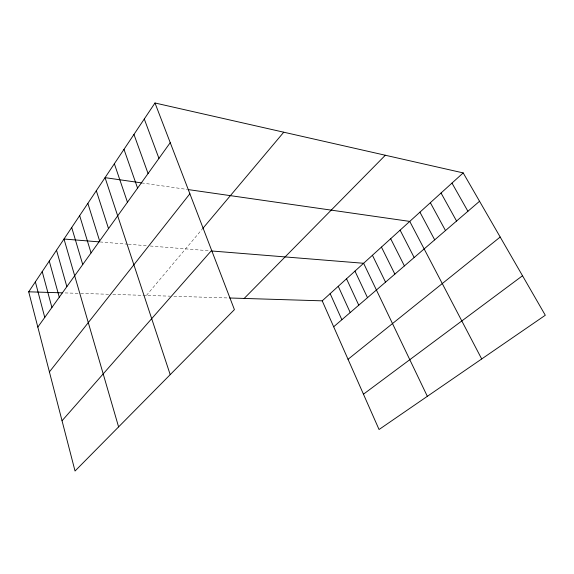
<?xml version="1.0" encoding="UTF-8"?>
<svg xmlns="http://www.w3.org/2000/svg" width="574" height="574" viewBox="0 0 574 574"><rect width="100%" height="100%" fill="white"/><g stroke="black" fill="none" stroke-linecap="round" stroke-linejoin="round"><path stroke-width="0.43" stroke-dasharray="2.87 2.15" d="M146.435 295.431L202.235 229.105M65.099 292.927L79.822 293.379M80.683 293.407L108.586 294.268M112.863 294.397L170.392 296.17M173.872 296.277L227.907 297.942M100.034 241.948L127.514 244.172M128.375 244.237L146.722 245.722M150.245 246.009L209.216 250.781M141.642 182.905L187.476 189.485"/><path stroke-width="0.86" d="M154.987 102.99L234.414 309.63L75.036 471.01L28.7 291.807L154.987 102.99L463.196 172.91L545.3 315.248L379.055 429.51L322.215 300.841L229.657 297.992M37.819 327.087L170.234 142.668M49.407 371.902L189.879 193.768M202.78 228.459L283.757 132.199M62.042 420.764L211.641 250.386M244.172 298.444L385.326 155.245M322.215 300.841L463.196 172.91M333.673 326.778L479.548 201.259M348.038 359.295L500.191 237.04M363.457 394.195L522.519 275.75M28.7 291.807L62.415 292.848M99.151 241.876L64.001 239.028L118.596 426.905M211.878 250.996L363.615 263.279L427.343 396.318M141.642 182.905L105.056 177.646L170.205 374.643M188.337 189.607L409.757 221.406L481.694 358.965M451.982 183.092L467.91 211.275M441.04 193.022L456.56 221.04M430.356 202.715L445.489 230.569M419.938 212.172L434.69 239.86M400.114 230.16L414.163 257.525M390.679 238.719L404.405 265.92M381.459 247.093L394.862 274.128M372.433 255.272L385.534 282.157M354.976 271.115L367.489 297.684M346.524 278.785L358.764 305.189M338.251 286.29L350.219 312.543M330.15 293.644L341.86 319.732M144.282 118.997L158.948 158.388M133.957 134.438L148.07 173.535M123.984 149.34L137.581 188.143M114.355 163.733L127.464 202.242M96.317 190.712L108.522 228.617M87.858 203.361L99.646 240.98M79.657 215.623L91.058 252.94M71.707 227.505L82.735 264.528M56.525 250.214L66.857 286.648M49.264 261.062L59.273 297.21M42.211 271.61L51.911 307.463M35.358 281.848L44.765 317.415"/></g></svg>
